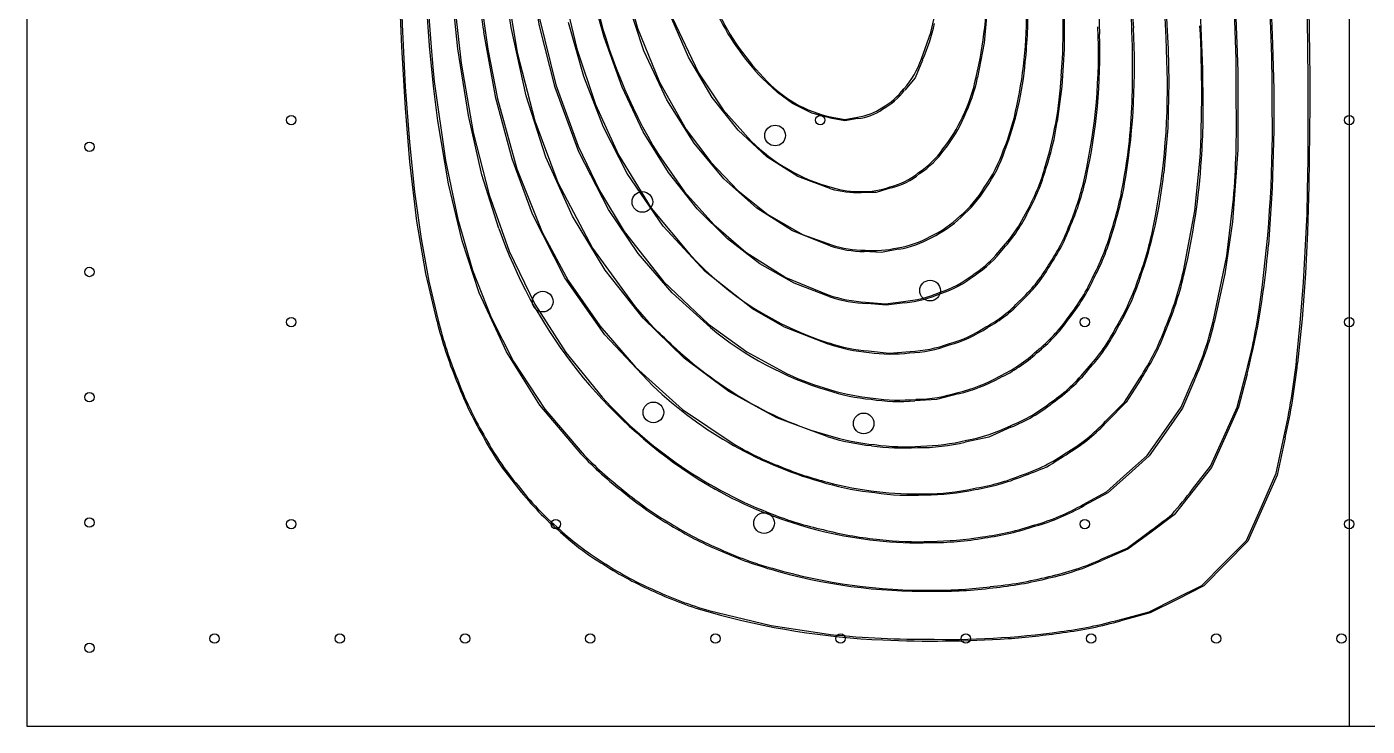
# Model space of a CAD drawing. Header units: millimetres. Extents: x 643 to 1488, y 1182 to 1827.
# Drawn here: x 643.3 to 1071.5, y 1181.7 to 1405 of the extents above; entities that cross this region are included whole.
import ezdxf

# ---------------------------------------------------------------- set-up
doc = ezdxf.new("R2010")
doc.units = ezdxf.units.MM

msp = doc.modelspace()

# ---------------------------------------------------------------- linework, layer by layer
at = {"color": 7, "linetype": 'Continuous'}
for p, q in [((643.28, 1826.73), (643.28, 1181.73)), ((1065.78, 1826.73), (1065.78, 1181.73)), ((929.48, 1394.41), (927.07, 1388.7)), ((927.07, 1388.7), (923.74, 1384.82)), ((900.56, 1376.15), (904.65, 1375.45)), ((904.65, 1375.02), (900.57, 1375.69)), ((904.65, 1375.45), (908.72, 1376.2)), ((908.82, 1375.75), (904.65, 1375.02)), ((919.41, 1353.56), (914.63, 1352.08)), ((914.63, 1352.08), (909.86, 1352.08)), ((916.31, 1332.94), (910.8, 1333.24)), ((921.82, 1334.04), (916.31, 1332.94)), ((911.27, 1317.12), (917.57, 1316.54)), ((917.88, 1316.11), (911.77, 1316.62)), ((917.57, 1316.54), (923.4, 1317.31)), ((923.82, 1316.92), (917.88, 1316.11)), ((912.19, 1301.54), (918.84, 1300.8)), ((918.84, 1300.8), (925.45, 1301.37)), ((1029.92, 1283.55), (1032.6, 1293.8)), ((1033.14, 1294.12), (1030.44, 1283.57)), ((993.99, 1285.14), (998.83, 1292.86)), ((999.27, 1292.66), (994.54, 1285.14)), ((1012.03, 1283.55), (1015.91, 1292.47)), ((1016.32, 1292.21), (1012.46, 1283.25)), ((933.95, 1285.99), (927.02, 1285.61)), ((940.88, 1287.84), (933.95, 1285.99)), ((987.91, 1279.12), (993.99, 1285.14)), ((994.54, 1285.14), (988.5, 1279.07)), ((1006.63, 1275.84), (1012.03, 1283.55)), ((1012.46, 1283.25), (1007.13, 1275.64)), ((1025.68, 1274.13), (1029.92, 1283.55)), ((1030.44, 1283.57), (1026.09, 1273.96)), ((957.71, 1277.19), (950.64, 1274.03)), ((950.64, 1274.03), (943.08, 1272.44)), ((1001.24, 1268.13), (1006.63, 1275.84)), ((1007.13, 1275.64), (1001.81, 1268.03)), ((1021.44, 1264.71), (1025.68, 1274.13)), ((1026.09, 1273.96), (1021.75, 1264.36)), ((1042.43, 1262.46), (1044.97, 1274.42)), ((1045.31, 1273.83), (1042.74, 1261.88)), ((994.75, 1262.36), (1001.24, 1268.13)), ((1001.81, 1268.03), (995.21, 1262.12)), ((1015.72, 1257.42), (1021.44, 1264.71)), ((1021.75, 1264.36), (1015.81, 1256.77)), ((988.26, 1256.59), (994.75, 1262.36)), ((995.21, 1262.12), (988.6, 1256.21)), ((1037.7, 1251.73), (1042.43, 1262.46)), ((1042.74, 1261.88), (1038.06, 1251.36)), ((980.79, 1252.55), (988.26, 1256.59)), ((988.6, 1256.21), (981.11, 1252.18)), ((1015.81, 1256.77), (1009.86, 1249.18)), ((1032.96, 1241), (1037.7, 1251.73)), ((1038.06, 1251.36), (1033.38, 1240.84)), ((1009.86, 1249.18), (1002.46, 1243.7)), ((994.82, 1238.59), (1001.56, 1243.57)), ((1002.46, 1243.7), (995.06, 1238.21)), ((995.06, 1238.21), (986.71, 1234.65)), ((986.75, 1235.12), (994.82, 1238.59)), ((1025.82, 1233.83), (1032.96, 1241)), ((1033.38, 1240.84), (1026.37, 1233.7)), ((1018.68, 1226.65), (1025.82, 1233.83)), ((1026.37, 1233.7), (1019.36, 1226.55)), ((1010.29, 1222.44), (1018.68, 1226.65)), ((1019.36, 1226.55), (1010.75, 1222.22)), ((1001.89, 1218.23), (1010.29, 1222.44)), ((1010.75, 1222.22), (1002.15, 1217.89)), ((992.33, 1215.73), (1001.89, 1218.23)), ((1002.15, 1217.89), (992.78, 1215.39)), ((643.28, 1181.73), (1488.28, 1181.73))]:
    msp.add_line(p, q, dxfattribs=at)
at = {"color": 7, "linetype": 'Continuous', "lineweight": 25}
for p, q in [((643.28, 1826.73), (643.28, 1181.73)), ((643.28, 1181.73), (1488.28, 1181.73))]:
    msp.add_line(p, q, dxfattribs=at)
at = {"color": 7, "linetype": 'Continuous', "flags": 128}
for points in [[(812.09, 1385.63), (807.03, 1405.34), (803.3, 1427.54), (801.23, 1447.13), (799.89, 1468.95)], [(794.06, 1340.6), (788.69, 1357.72), (784.36, 1376.67), (781.02, 1397.94), (779.03, 1416.61), (777.58, 1437.25), (776.61, 1460.1)], [(784.94, 1455.72), (786.26, 1434.46), (788.11, 1415.26), (790.54, 1397.86), (793.61, 1382.02), (799.82, 1359.64), (807.91, 1339.48)], [(809.08, 1363.42), (802.78, 1382.99), (797.98, 1404.8), (795.14, 1424.19), (793, 1446.11)], [(973.79, 1389.25), (974.25, 1396.51), (974.41, 1403.75), (974.25, 1412.13), (973.87, 1420.24), (973.26, 1430.31), (972.4, 1442.9)], [(973.04, 1440.28), (973.91, 1427.27), (974.47, 1416.08), (974.73, 1406.38), (974.68, 1397.84), (973.98, 1385.94), (972.5, 1374.76)], [(983.56, 1440.28), (984.25, 1432.06), (984.78, 1425.47), (985.18, 1420.13), (985.47, 1415.64), (985.77, 1409.34), (985.96, 1402.64)], [(1004.82, 1439.18), (1006.25, 1423.3), (1007.26, 1409.7), (1007.89, 1397.91), (1008.14, 1387.47), (1007.78, 1372.72), (1006.54, 1358.41)], [(1027.36, 1438.86), (1028.13, 1428.68), (1028.73, 1420.45), (1029.18, 1413.69), (1029.53, 1407.91), (1029.91, 1399.68), (1030.2, 1390.83)], [(1052.01, 1442.49), (1052.35, 1430.12), (1052.62, 1419.74), (1052.83, 1410.97), (1052.98, 1403.43), (1053.08, 1396.73), (1053.14, 1388.6), (1053.14, 1380.41), (1053.08, 1371.3)], [(994.3, 1436.82), (995.28, 1425.12), (996.1, 1414.75), (996.56, 1408.5), (996.8, 1404.69)], [(1007.49, 1394.29), (1007.27, 1401.46), (1006.98, 1407.91), (1006.53, 1414.67), (1006.04, 1420.88), (1005.37, 1428.41), (1004.5, 1437.76)], [(1029.68, 1379.64), (1029.67, 1387.95), (1029.61, 1394.71), (1029.46, 1400.77), (1029.19, 1406.98), (1028.85, 1412.54), (1028.39, 1419.14), (1027.79, 1427.2), (1027.03, 1437.13)], [(1041.2, 1378.07), (1041.17, 1387.22), (1041.04, 1395.43), (1040.75, 1404.23), (1040.38, 1412.57), (1039.85, 1422.97), (1039.15, 1436.19)], [(1039.63, 1435.56), (1040.61, 1416.26), (1041.28, 1399.6), (1041.65, 1385.04), (1041.71, 1372.05), (1041.19, 1353.5), (1039.94, 1335.39)], [(929.11, 1394.76), (932.09, 1403.2), (934.18, 1412.49), (935.3, 1420.85), (936.03, 1430.52)], [(762.37, 1428.15), (763.16, 1405.76), (764.2, 1385.85), (765.52, 1368.13), (767.15, 1352.28), (769.24, 1337.35), (771.75, 1323.8), (774.71, 1311.26)], [(900.15, 1353.33), (889.65, 1357.26), (879.75, 1363.52), (870.58, 1371.96), (862.28, 1382.39), (854.64, 1395.27), (848.26, 1409.96), (843.27, 1426.26)], [(843.41, 1427.68), (849.51, 1407.95), (857.84, 1390.36), (865.75, 1378.45), (874.68, 1368.53)], [(833.02, 1423.59), (838.37, 1404.54), (845.38, 1387.37), (853.97, 1372.19), (861.78, 1361.75), (870.47, 1352.7), (880.01, 1345.09)], [(1052.28, 1345.15), (1052.48, 1352.72), (1052.6, 1362.64), (1052.65, 1374.17), (1052.63, 1386.6), (1052.53, 1399.8), (1052.36, 1412.35), (1052.12, 1423.43)], [(774.33, 1310.95), (770.77, 1326.28), (767.91, 1342.96), (765.65, 1361.92), (764.23, 1379.04), (763.06, 1398.6), (762.1, 1421.07)], [(774.58, 1374.94), (773.23, 1386.02), (771.98, 1398.9), (770.32, 1421.71)], [(770.96, 1418.55), (771.71, 1408.17), (772.47, 1398.49), (773.02, 1392.14), (773.46, 1387.52)], [(779.3, 1418.07), (782.06, 1393.44), (785.93, 1371.3), (791.01, 1351.38), (797.39, 1333.43), (805.6, 1316.44), (815.45, 1300.99), (827.07, 1286.8)], [(795.99, 1420.75), (799.96, 1396.77), (805.58, 1375.01), (812.94, 1355.27), (823.96, 1334.35), (837.62, 1315.64)], [(814.45, 1417.29), (819.04, 1397.94), (824.99, 1380.25), (832.32, 1364.16), (842.77, 1347.15), (855.23, 1332.17)], [(833.46, 1385.79), (827.7, 1401.71), (824.38, 1413.98)], [(899.93, 1335.08), (887.86, 1339.88), (876.49, 1347.07), (865.97, 1356.45), (856.45, 1367.84), (847.71, 1381.72), (840.43, 1397.39), (834.76, 1414.61)], [(950.53, 1415.55), (949.1, 1399.9), (947, 1388.78)], [(807.04, 1407.68), (812.31, 1386.45), (819.4, 1366.88), (826.23, 1352.71), (834.15, 1339.64)], [(875.15, 1314.99), (859.97, 1326.86), (846.59, 1341.31), (835.12, 1358.17), (827.53, 1372.99), (821.25, 1389.11), (816.34, 1406.42)], [(843.26, 1290.37), (827.97, 1306.63), (815.2, 1324.83), (804.83, 1345.2), (798.3, 1362.9), (793.12, 1382.22), (789.24, 1403.27)], [(773.46, 1387.52), (777.05, 1362.29), (780.98, 1343.58)], [(900.57, 1375.69), (894.04, 1377.43), (887.86, 1380.53), (883.11, 1384.01), (878.32, 1388.46)], [(1030.2, 1390.83), (1030.14, 1365.77), (1028.49, 1342.76), (1026.07, 1326.09), (1022.67, 1310.64)], [(861.66, 1308.97), (849.46, 1320.04), (838.62, 1332.6), (829.12, 1346.64), (819.67, 1365.11), (812.09, 1385.63)], [(899.8, 1318.82), (888.43, 1323.12), (877.49, 1329.33), (867.12, 1337.29), (857.48, 1346.86), (848.3, 1358.45), (840.24, 1371.48), (833.46, 1385.79)], [(820.23, 1268.81), (807.22, 1284.23), (796.48, 1301.19), (787.82, 1320.11), (782.36, 1336.63), (777.97, 1354.84), (774.58, 1374.94)], [(1053.08, 1371.3), (1052.85, 1354.24), (1052.44, 1339.44), (1051.8, 1326.24), (1050.74, 1311.82), (1049.26, 1297.59)], [(899.03, 1274.18), (882.87, 1280.17), (867.56, 1288.6), (853.28, 1299.27), (840.2, 1312.01), (828.01, 1327.36), (817.57, 1344.57), (809.08, 1363.42)], [(845.05, 1364.24), (853.45, 1352.33), (862.81, 1341.91), (872.98, 1333.1), (885.8, 1324.95), (899.3, 1319.41)], [(1012.78, 1327.04), (1016.43, 1346.3), (1018.09, 1362.16)], [(1022.28, 1310.93), (1026.63, 1331.87), (1028.81, 1350.03)], [(880.01, 1345.09), (891.15, 1338.73), (900.36, 1335.42)], [(957.29, 1337.31), (960.07, 1341.27), (962.84, 1346.25)], [(1048.92, 1298.52), (1050.13, 1310.37), (1051.14, 1323.36), (1052.28, 1345.15)], [(780.98, 1343.58), (785.69, 1327.27), (791.59, 1312.15), (798.72, 1298.15), (808.78, 1282.94), (820.69, 1268.99)], [(807.91, 1339.48), (816.27, 1324.04), (826.32, 1309.57), (837.78, 1296.39), (852.76, 1282.87), (868.9, 1272.02)], [(834.15, 1339.64), (846.7, 1323.68), (861.04, 1310.05), (873.3, 1301.22), (886.23, 1294.22)], [(952.85, 1332.05), (955.35, 1335.02), (957.29, 1337.31)], [(837.62, 1315.64), (841.95, 1310.7), (844.23, 1308.31)], [(899.3, 1303.74), (885.4, 1309.11), (875.15, 1314.99)], [(861.18, 1218.68), (881.11, 1213.83), (898.04, 1211.27)]]:
    msp.add_lwpolyline(points, dxfattribs=at)
at = {"color": 7, "linetype": 'Continuous', "lineweight": 25}
for centre, radius in [((727.78, 1375.23), 1.5), ((896.78, 1375.23), 1.5), ((1065.78, 1375.23), 1.5), ((882.35, 1370.3), 3.3), ((663.28, 1366.73), 1.5), ((839.93, 1349.09), 3.3), ((663.28, 1326.73), 1.5), ((931.85, 1320.8), 3.3), ((808.11, 1317.27), 3.3), ((727.78, 1310.73), 1.5), ((981.28, 1310.73), 1.5), ((1065.78, 1310.73), 1.5), ((663.28, 1286.73), 1.5), ((843.46, 1281.91), 3.3), ((910.64, 1278.38), 3.3), ((663.28, 1246.73), 1.5), ((727.78, 1246.23), 1.5), ((812.28, 1246.23), 1.5), ((878.82, 1246.56), 3.3), ((981.28, 1246.23), 1.5), ((1065.78, 1246.23), 1.5), ((663.28, 1206.73), 1.5), ((703.28, 1209.68), 1.5), ((743.28, 1209.68), 1.5), ((783.28, 1209.68), 1.5), ((823.28, 1209.68), 1.5), ((863.28, 1209.68), 1.5), ((903.28, 1209.68), 1.5), ((943.28, 1209.68), 1.5), ((983.28, 1209.68), 1.5), ((1023.28, 1209.68), 1.5), ((1063.28, 1209.68), 1.5)]:
    msp.add_circle(centre, radius, dxfattribs=at)
at = {"color": 7, "linetype": 'Continuous'}
for centre, radius, start, end in [((1205.99, 1464.05), 421.16, 184.6747, 188.2982), ((543.06, 1381.16), 476.01, 0.6324, 5.6252), ((692.41, 1392.08), 304.17, 358.5768, 5.7366), ((821.5, 1418.93), 128.59, 346.5114, 0.8812), ((987.23, 1450.98), 166.55, 192.781, 211.3888), ((824.46, 1408.91), 138.22, 347.8429, 2.0371), ((935.11, 1443.59), 78.65, 203.8581, 224.1159), ((936.03, 1444.32), 80.31, 205.2656, 224.0655), ((814.11, 1409.79), 149.02, 353.8665, 1.2015), ((872.24, 1419.69), 62.57, 336.1745, 347.4297), ((805.05, 1396.52), 180.6, 347.409, 2.6914), ((776.24, 1392.04), 220.92, 350.9051, 3.2811), ((608.7, 1383.72), 409.96, 356.9858, 3.0199), ((808.11, 1396.08), 177.97, 347.2262, 2.1138), ((903.83, 1403.31), 26.68, 317.3729, 341.3279), ((858.52, 1402.75), 104.14, 339.0213, 355.1043), ((789.74, 1385.2), 217.94, 348.5692, 2.3922), ((908.54, 1415.22), 39.88, 221.4197, 258.4564), ((899.05, 1398.14), 48.38, 333.0363, 349.032), ((897.8, 1398.67), 50.18, 333.5264, 348.6326), ((848.63, 1396.6), 125.38, 342.8546, 356.6385), ((906.2, 1398.03), 21.49, 298.6192, 323.4768), ((906, 1398.14), 22.18, 298.827, 323.1036), ((819.49, 1387.2), 177.01, 349.9723, 359.1362), ((783.68, 1379.57), 235.47, 355.9145, 1.6668), ((906.64, 1393.33), 17.26, 276.9211, 304.8118), ((887.36, 1393.82), 73.56, 337.5522, 349.0135), ((735.98, 1373.46), 293.76, 355.4256, 1.2057), ((907.1, 1392.27), 16.61, 275.9262, 305.265), ((901.48, 1394), 44.41, 320.9815, 336.3786), ((905.12, 1391.81), 40.68, 320.3458, 337.583), ((886.73, 1387.38), 86.69, 341.337, 351.6289), ((639.84, 1373.14), 401.39, 351.6363, 0.7038), ((915.72, 1410.11), 58.43, 225.3744, 255.0241), ((913.23, 1381.66), 27.6, 302.7942, 325.5302), ((912.76, 1382.27), 28.81, 303.1627, 325.2533), ((910.26, 1381.33), 47.71, 324.6353, 340.9141), ((911.67, 1380.46), 46.57, 324.6289, 341.2268), ((806.35, 1375.99), 212.61, 346.5589, 356.4419), ((913.53, 1376.47), 23.22, 283.5908, 309.1094), ((913.88, 1375.86), 22.97, 283.9188, 309.5928), ((906.45, 1377.68), 64.56, 330.8678, 343.7725), ((906.35, 1377.46), 65, 330.9737, 344.0905), ((860.2, 1373.67), 147.14, 340.5659, 354.0463), ((908.78, 1382.15), 30.09, 253.3341, 272.0621), ((909.16, 1381.59), 29.19, 253.0012, 271.4893), ((910.71, 1375.75), 23.35, 268.0407, 290.7449), ((917.46, 1372.81), 37.01, 310.1987, 328.946), ((919.09, 1371.64), 35.53, 309.6246, 329.3018), ((899.97, 1374.69), 83.2, 337.0106, 347.8354), ((902.92, 1373.81), 80.59, 336.5683, 347.7614), ((881.29, 1375.1), 114.06, 342.4086, 350.5485), ((881.06, 1375.22), 114.76, 342.3518, 350.927), ((920.07, 1366.47), 47.77, 317.7242, 334.5148), ((942.18, 1393.14), 157.16, 199.5281, 235.2131), ((918.75, 1367.49), 32.2, 294.0979, 314.5617), ((917.16, 1369.71), 35.38, 295.4731, 314.0318), ((918.89, 1363.67), 61.55, 325.6174, 339.5715), ((918.18, 1363.75), 62.66, 325.7263, 339.4624), ((912.17, 1362.57), 80.88, 332.7677, 344.261), ((919.37, 1359.43), 73.54, 331.9522, 345.028), ((900.31, 1361.89), 104.96, 339.3278, 349.0792), ((917.11, 1363.71), 29.58, 278.5521, 300.0068), ((917.82, 1362.15), 28.39, 278.0975, 300.8308), ((930.48, 1401.86), 102.57, 222.8029, 252.4679), ((911.44, 1370.1), 36.87, 251.8136, 269.0053), ((911.38, 1368.94), 35.28, 251.792, 269.5587), ((913.8, 1366.64), 33.09, 265.3373, 283.4639), ((926.63, 1355.48), 35.16, 302.6604, 318.2206), ((925.47, 1357.05), 37.59, 302.968, 322.821), ((795.89, 1354.39), 244.79, 345.7475, 355.5482), ((928.21, 1353.13), 48.03, 312.2393, 329.7198), ((928.04, 1353.17), 48.67, 312.7459, 329.4802), ((924.13, 1353.41), 34.92, 287.9488, 307.9444), ((924.05, 1353.63), 35.62, 288.4321, 307.8774), ((928.97, 1349.92), 60.25, 321.2845, 336.1548), ((926.82, 1351.22), 63.21, 321.2308, 335.3454), ((925.41, 1348.7), 76.89, 329.1294, 341.9199), ((924.87, 1348.89), 77.93, 329.2795, 341.9211), ((914.63, 1348.5), 100.47, 337.0026, 347.6693), ((915.44, 1348.08), 100.03, 336.9313, 347.5806), ((913.76, 1362.52), 45.47, 251.4583, 266.8619), ((919.79, 1356.02), 38.88, 275.3208, 292.8562), ((920.1, 1355.57), 38.83, 275.4872, 293.0602), ((914.34, 1364.4), 47.84, 252.3133, 266.9268), ((929.16, 1346.68), 42.76, 298.6966, 317.1125), ((930.06, 1346.1), 42.22, 298.5446, 317.2469), ((865.53, 1339.48), 173.2, 344.7059, 351.7921), ((903.23, 1342.97), 132.82, 193.952, 202.4716), ((905.59, 1343.8), 134.86, 193.9592, 202.3507), ((933.75, 1341.71), 51.51, 308.6333, 325.0862), ((934.82, 1340.51), 50.38, 308.21, 325.0322), ((929.41, 1332.65), 95.38, 335.0795, 346.8324), ((927.47, 1333.14), 97.82, 335.2696, 346.7043), ((567.8, 1013.14), 404.39, 45.8094, 46.878), ((930.38, 1392.5), 108.17, 230.5543, 253.179), ((926.47, 1344.74), 42.48, 285.8102, 303.1414), ((926.71, 1344.44), 42.54, 285.4576, 303.5905), ((938.66, 1336.14), 59.21, 317.1247, 332.9798), ((939.88, 1335.3), 58.22, 316.9264, 333.2375), ((935.98, 1334.95), 75.64, 326.1868, 340.1273), ((937.28, 1334.19), 74.62, 326.1776, 340.1714), ((941, 1401.64), 134.33, 227.1792, 238.9564), ((917.2, 1357.84), 56.98, 251.6887, 265.1639), ((916.67, 1356.69), 55.33, 252.0159, 265.3569), ((923.68, 1342.04), 41.19, 272.2686, 290.4079), ((923.83, 1342.61), 41.26, 272.2492, 290.1521), ((919.51, 1349.4), 48.86, 261.6243, 276.8158), ((935.06, 1334.27), 45.01, 294.7691, 313.2485), ((934.76, 1334.59), 45.92, 294.9222, 312.8448), ((844.92, 1319.57), 205.09, 347.2844, 354.1103), ((850.82, 1318.4), 199.53, 347.0917, 354.012), ((920.38, 1366.24), 79.71, 244.6299, 255.0166), ((929.47, 1336.56), 49.61, 283.2977, 299.5345), ((941.63, 1328.01), 51.65, 304.1876, 321.4997), ((940.64, 1329.21), 53.65, 304.4231, 321.1282), ((887.83, 1332.21), 114.54, 200.4404, 210.2898), ((885.15, 1331.07), 111.19, 200.291, 210.4317), ((932.74, 1384.94), 130.19, 226.5855, 254.8848), ((919.75, 1352.55), 66.39, 252.485, 264.7108), ((930.14, 1335.42), 48.77, 282.7177, 299.4346), ((932.26, 1381.58), 141.59, 222.0209, 249.3476), ((927.89, 1378.5), 107.75, 238.5819, 254.5576), ((918.89, 1349.71), 63.9, 251.9439, 264.7162), ((921.99, 1345.2), 59.8, 261.3527, 274.822), ((922.07, 1345.16), 59.32, 261.8251, 275.0942), ((926.54, 1333.72), 47.65, 270.9606, 287.5191), ((938.67, 1324.97), 50.97, 291.7407, 308.8697), ((938.67, 1324.91), 51.38, 291.7499, 308.9488), ((934.38, 1324.42), 52.21, 280.0734, 296.3386), ((947.28, 1316.54), 55.24, 300.5141, 317.3537), ((947.98, 1315.94), 54.78, 300.9534, 317.6999), ((866.76, 1315.25), 87.89, 207.6721, 220.3423), ((868.55, 1316.55), 89.62, 207.8024, 220.349), ((918.82, 1354.89), 96.75, 238.9391, 249.0917), ((920.48, 1342.91), 72, 252.6699, 264.1682), ((920.51, 1341.67), 70.34, 252.3603, 264.8365), ((928.29, 1332.54), 61.89, 269.5556, 283.8329), ((927.75, 1337.55), 66.44, 271.0328, 283.7287), ((900.96, 1344.05), 110.36, 222.9826, 232.7448), ((907.36, 1351.3), 119.53, 223.5198, 232.0997), ((923.72, 1346.3), 75.76, 261.9862, 273.0907), ((923.81, 1339.03), 68.1, 261.877, 274.3284), ((943.41, 1315.32), 56.28, 288.6244, 304.5425), ((824.61, 1501.75), 277.77, 301.3612, 303.0642), ((928.84, 1374.57), 134.3, 235.3693, 263.9706), ((922.28, 1354.84), 97.98, 247.1918, 256.2778), ((905.77, 1415.38), 163.61, 289.8424, 292.8032), ((924.07, 1348.95), 93.19, 254.2575, 263.9338), ((923.65, 1347.4), 91.14, 254.3268, 264.4826), ((935.41, 1324.87), 68.04, 278.6821, 292.4426), ((935.45, 1324.81), 68.4, 279.071, 292.204), ((871.13, 1312.71), 89.7, 217.2961, 229.5129), ((867.94, 1309.63), 84.81, 217.049, 230.0673), ((906.36, 1344.19), 113.36, 230.2904, 239.6276), ((910.85, 1350.06), 121.21, 230.7449, 239.3156), ((925.84, 1335.02), 79.59, 261.6133, 273.1217), ((926.89, 1342.17), 86.32, 262.0121, 272.1792), ((930.18, 1327.67), 71.76, 269.9944, 282.4799), ((930.48, 1328.47), 72.92, 269.7548, 282.4763), ((890.49, 1352.55), 157.27, 318.9812, 322.7776), ((947.82, 1308.86), 65.26, 285.5236, 300.3472), ((948.13, 1308.85), 65.57, 285.4471, 300.1947), ((907.98, 1340.68), 111.2, 237.9925, 247.1694), ((922.87, 1356.04), 114.38, 249.2374, 257.8023), ((878.11, 1413.94), 210.39, 305.9263, 308.5229), ((870.75, 1305.64), 84.19, 226.5876, 239.1977), ((873.12, 1308.64), 87.5, 227.0461, 239.0404), ((906.82, 1339.33), 109.94, 238.2673, 247.2862), ((924.8, 1346.78), 105.81, 255.7191, 265.1056), ((930.5, 1351.83), 111.12, 270.7692, 279.3681), ((938.77, 1324.12), 82.51, 276.8396, 288.7495), ((937.33, 1329.85), 88.82, 277.6973, 288.5579), ((915.56, 1351.63), 124.7, 245.7661, 253.9249), ((912.51, 1343.3), 115.41, 245.6042, 254.4384), ((927.41, 1347.98), 107.71, 263.2408, 272.3055), ((927.79, 1340.74), 100.11, 263.1064, 272.4083), ((932.55, 1334.8), 94.45, 269.5107, 280.1695), ((884.04, 1319.32), 102.84, 236.7401, 247.0405), ((883.4, 1317.73), 100.67, 236.6869, 246.9706), ((953.48, 1307.27), 79.45, 281.8909, 294.7567), ((953.22, 1307.12), 79.83, 282.0324, 294.8064), ((929.8, 1398.15), 173.35, 253.6595, 270.9538), ((930.86, 1402.34), 177.21, 253.8421, 270.681), ((939.88, 1346.43), 120.68, 275.3179, 284.3769), ((940.85, 1342.64), 117.25, 275.4119, 284.3265), ((892.43, 1328.63), 114.31, 244.9436, 254.1381), ((934.96, 1355.51), 130.71, 269.0052, 277.451), ((933.99, 1354.35), 129.22, 269.5461, 277.5948), ((890.85, 1324.38), 110.24, 244.8055, 254.5926), ((927.03, 1449.76), 240.73, 254.2188, 267.5596), ((937.69, 1465.05), 255.63, 268.3851, 278.049), ((957.66, 1339.21), 128.26, 277.0877, 285.6858), ((958.39, 1335.72), 125.15, 277.2911, 285.9501), ((928.96, 1483.28), 273.77, 263.5142, 270.3184), ((932.83, 1577.73), 368.83, 267.5061, 273.724), ((934.36, 1496.5), 287.7, 274.4715, 277.9743)]:
    msp.add_arc(centre, radius, start, end, dxfattribs=at)

doc.saveas('drawing.dxf')
